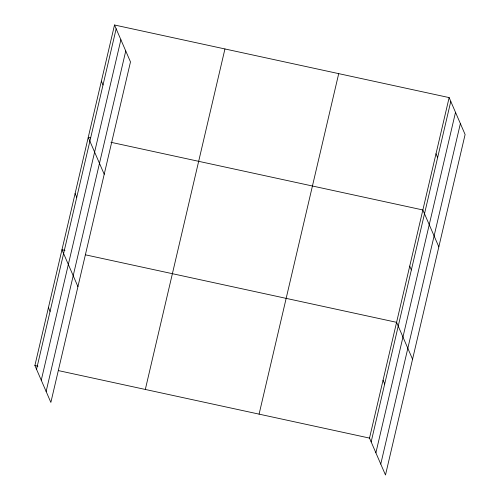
<?xml version="1.0" encoding="UTF-8"?>
<svg xmlns="http://www.w3.org/2000/svg" width="500" height="500" viewBox="0 0 500 500"><rect width="100%" height="100%" fill="white"/><g stroke="black" fill="none" stroke-linecap="round" stroke-linejoin="round"><path stroke-width="0.75" d="M114.513 25L130.488 61.906L50.862 402.406L34.894 365.5L114.513 25L449.137 97.594L465.106 134.5L385.487 475L369.513 438.094L449.137 97.594M36.538 369.294L116.156 28.8M41.262 380.225L120.887 39.725M46.131 391.481L125.756 50.981M145.319 389.456L224.944 48.956M259.088 414.137L338.713 73.637M371.156 441.894L450.781 101.394M375.887 452.819L455.513 112.319M380.756 464.075L460.381 123.575M90.506 137.856L88.238 137.363L104.213 174.269M110.931 142.287L422.863 209.963L438.831 246.863M64.987 250.387L61.962 249.731L77.931 286.631M85.412 254.819L396.587 322.325L412.556 359.231M34.894 365.5L37.919 366.156M58.338 370.588L369.513 438.094M436 153.781L437.644 157.575M409.725 266.144L411.369 269.944M383.05 380.213L384.694 384.006M101.375 81.181L103.019 84.981M75.1 193.55L76.744 197.344M48.425 307.613L50.069 311.413"/></g></svg>
